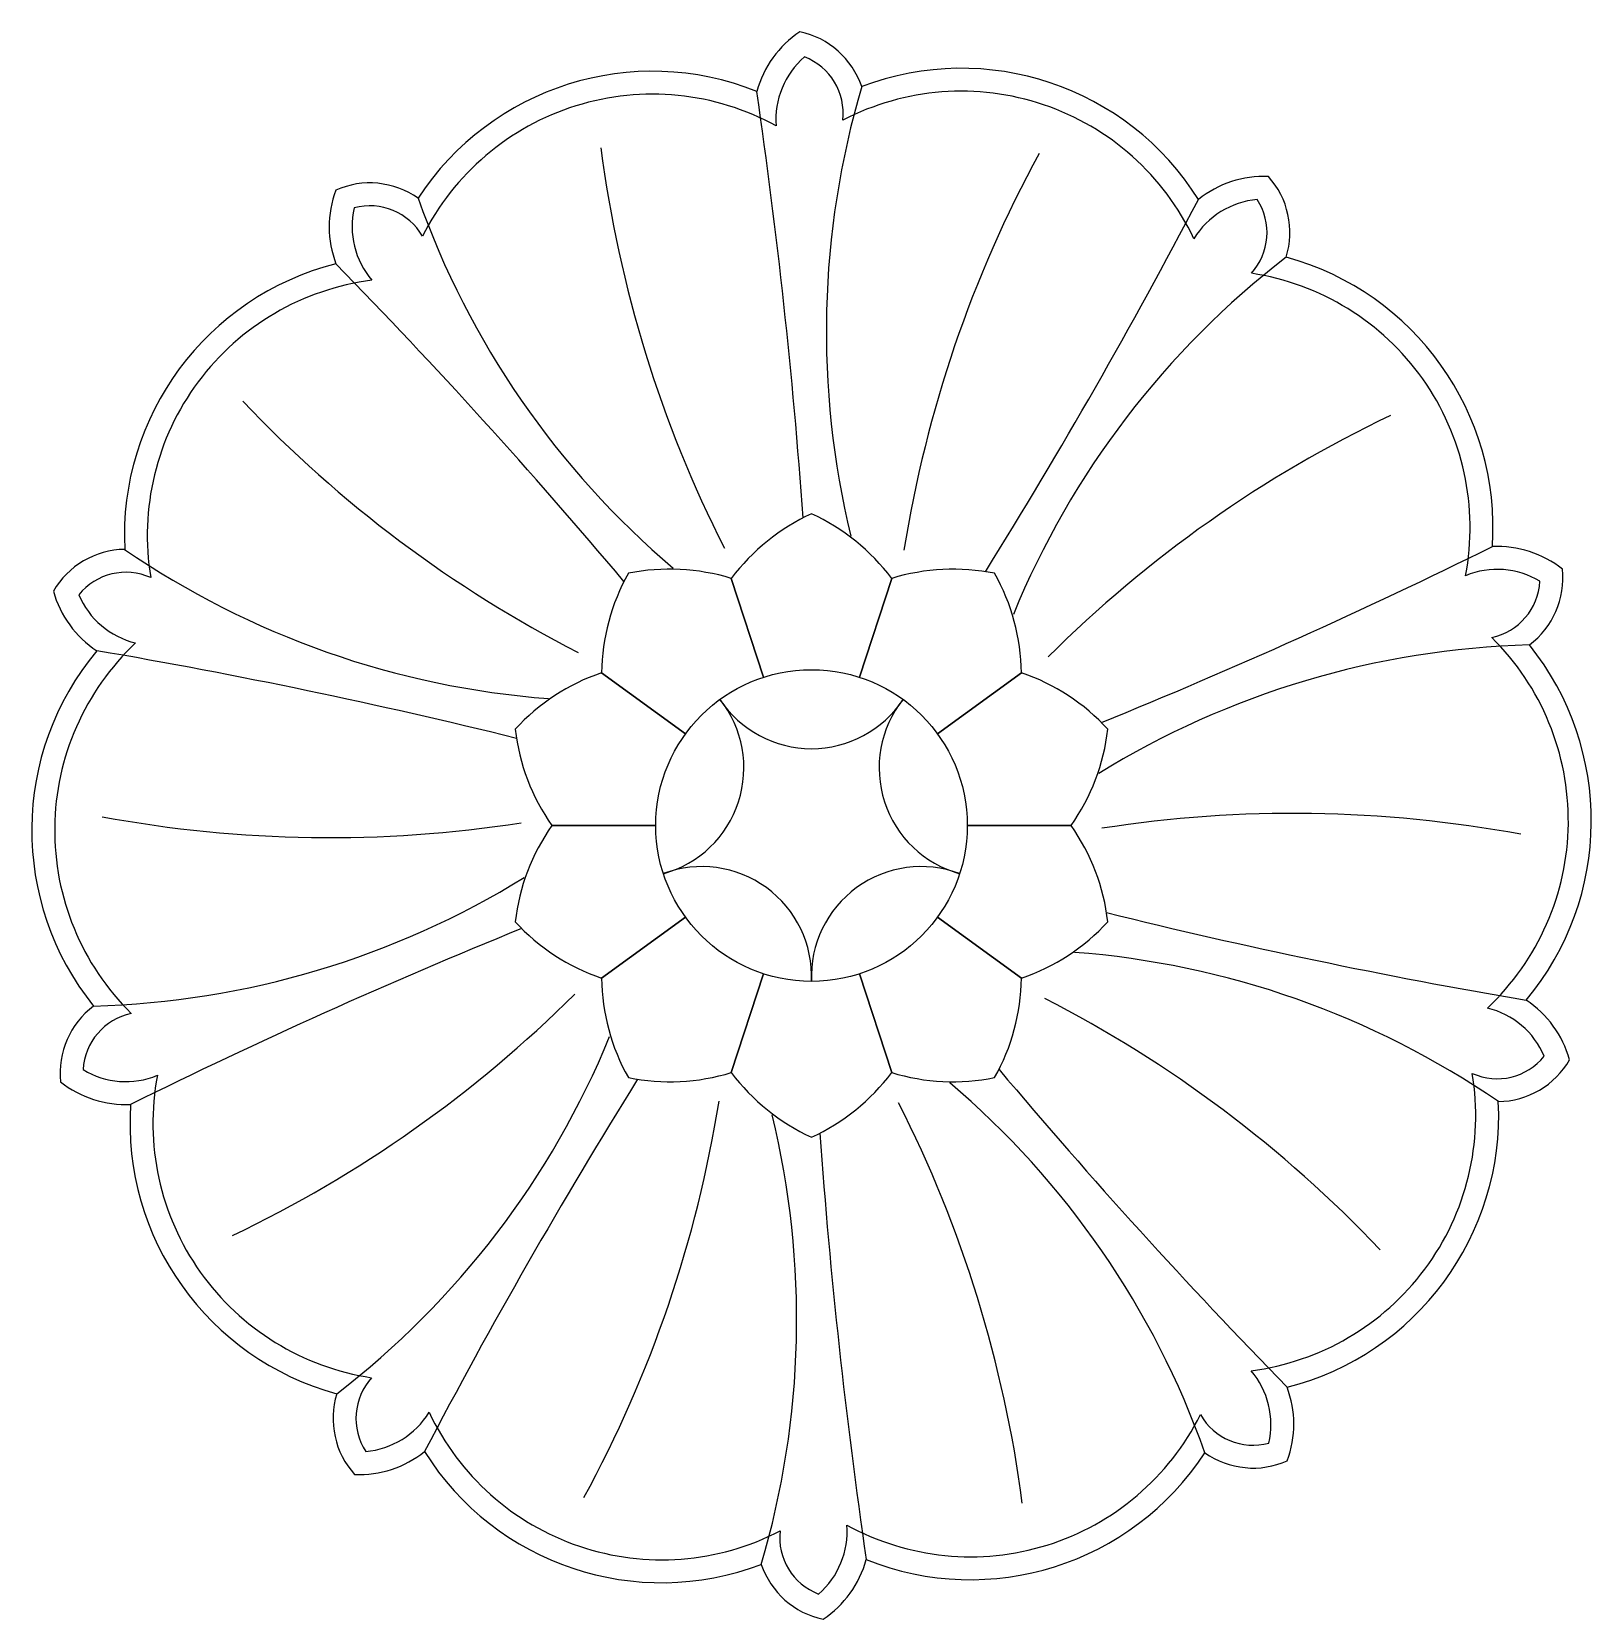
# Model space of a CAD drawing. Extents: x 109 to 409, y 167 to 472.
import ezdxf

# ---------------------------------------------------------------- set-up
doc = ezdxf.new("R2010")
doc.units = 0
doc.header["$LTSCALE"] = 10
doc.header["$MEASUREMENT"] = 0
doc.layers.add('3', color=3, linetype='CONTINUOUS')
doc.layers.add('4', color=4, linetype='CONTINUOUS')

msp = doc.modelspace()

# ---------------------------------------------------------------- linework, layer by layer
at = {"layer": '3'}
msp.add_lwpolyline([(399.58, 366.27, 0.239366), (385.29, 367.35, 0.425246), (344.08, 425.49, 0.339502), (345.23, 439.66, 0.239366), (333.03, 432.14, 0.425246), (265.51, 454.94, 0.339502), (258.12, 467.09, 0.239366), (252.67, 453.83, 0.425246), (184.64, 432.6, 0.339502), (171.52, 438.07, 0.239366), (174.91, 424.14, 0.425246), (132.35, 366.98, 0.339502), (118.52, 363.7, 0.239366), (129.45, 354.42, 0.425246), (128.62, 283.16, 0.339502), (119.35, 272.38, 0.239366), (133.65, 271.29, 0.425246), (174.86, 213.16, 0.339502), (173.71, 198.98, 0.239366), (185.91, 206.51, 0.425246), (253.42, 183.7, 0.339502), (260.82, 171.56, 0.239366), (266.27, 184.82, 0.425246), (334.29, 206.05, 0.339502), (347.42, 200.57, 0.239366), (344.03, 214.5, 0.425246), (386.58, 271.66, 0.339502), (400.42, 274.95, 0.239366), (389.49, 284.22, 0.425246), (390.32, 355.48, 0.339502)], format="xyb", close=True, dxfattribs=at)
for centre, start, end in [((455.66, 480.62), 187.4643, 206.8909), ((513, 334.49), 151.4643, 170.8909), ((323.38, 565.13), 223.4643, 242.8909), ((473.49, 182.58), 115.4643, 134.8909), ((166.7, 555.75), 259.4643, 278.8909), ((352.24, 82.89), 79.4643, 98.8909), ((45.44, 456.07), 295.4643, 314.8909), ((195.55, 73.52), 43.4643, 62.8909), ((5.94, 304.15), 331.4643, 350.8909), ((63.28, 158.03), 7.4643, 26.8909)]:
    msp.add_arc(centre, 238.76, start, end, dxfattribs=at)
at = {"layer": '4'}
msp.add_lwpolyline([(403.92, 368.61, 0.180604), (390.44, 372.95, 0.357474), (350.78, 428.57, 0.264527), (347.36, 444.11, 0.180604), (333.91, 439.69, 0.357474), (269.13, 461.38, 0.264527), (257.23, 471.93, 0.180604), (248.94, 460.46, 0.357474), (183.78, 439.93, 0.264527), (167.95, 441.47, 0.180604), (167.99, 427.31, 0.357474), (127.35, 372.41, 0.264527), (113.63, 364.35, 0.180604), (121.99, 352.92, 0.357474), (121.38, 284.61, 0.264527), (115.02, 270.03, 0.180604), (128.49, 265.69, 0.357474), (168.15, 210.07, 0.264527), (171.58, 194.54, 0.180604), (185.03, 198.95, 0.357474), (249.81, 177.26, 0.264527), (261.71, 166.71, 0.180604), (270, 178.19, 0.357474), (335.15, 198.72, 0.264527), (350.98, 197.18, 0.180604), (350.95, 211.33, 0.357474), (391.59, 266.24, 0.264527), (405.3, 274.3, 0.180604), (396.95, 285.73, 0.357474), (397.56, 354.04, 0.264527)], format="xyb", close=True, dxfattribs=at)
for points in [[(268.73, 347.82), (274.9, 366.82, 0.1255), (259.47, 379.25, 0.1255), (244.04, 366.82), (250.21, 347.82)], [(250.21, 347.82), (244.04, 366.82, 0.1255), (224.24, 367.81, 0.1255), (219.07, 348.68), (235.23, 336.94)], [(283.71, 336.94), (299.87, 348.68, 0.1255), (294.69, 367.81, 0.1255), (274.9, 366.82), (268.73, 347.82)], [(235.23, 336.94), (219.07, 348.68, 0.1255), (202.47, 337.84, 0.1255), (209.53, 319.32), (229.5, 319.32)], [(289.43, 319.32), (309.41, 319.32, 0.1255), (316.47, 337.84, 0.1255), (299.87, 348.68), (283.71, 336.94)], [(229.5, 319.32), (209.53, 319.32, 0.1255), (202.47, 300.8, 0.1255), (219.07, 289.97), (235.23, 301.71)], [(283.71, 301.71), (299.87, 289.97, 0.1255), (316.47, 300.8, 0.1255), (309.41, 319.32), (289.43, 319.32)], [(235.23, 301.71), (219.07, 289.97, 0.1255), (224.24, 270.84, 0.1255), (244.04, 271.83), (250.21, 290.82)], [(268.73, 290.82), (274.9, 271.83, 0.1255), (294.69, 270.84, 0.1255), (299.87, 289.97), (283.71, 301.71)], [(250.21, 290.82), (244.04, 271.83, 0.1255), (259.47, 259.39, 0.1255), (274.9, 271.83), (268.73, 290.82)]]:
    msp.add_lwpolyline(points, format="xyb", dxfattribs=at)
msp.add_circle((259.47, 319.32), 29.96, dxfattribs=at)
for centre, radius, start, end in [((428.58, 414.3), 166.26, 163.5482, 193.6834), ((-868.46, 297.29), 1129.25, 4.12262, 8.30773), ((340.46, 495.56), 166.26, 199.5482, 229.6834), ((-666, 964.48), 1129.25, 328.12262, 332.30773), ((-640.1, -361.48), 1129.25, 40.12262, 44.30773), ((452.11, 296.76), 166.26, 127.5482, 157.6834), ((221.4, 509.51), 166.26, 235.5482, 265.6834), ((-110.03, 1385.24), 1129.25, 292.12262, 296.30773), ((-68.13, -760.21), 1129.25, 76.12262, 80.30773), ((402.05, 187.84), 166.26, 91.5482, 121.6834), ((225.34, 330.41), 21.12, 285.4749, 38.5251), ((259.47, 355.21), 21.12, 213.4749, 326.5251), ((293.6, 330.41), 21.12, 141.4749, 254.5251), ((238.37, 290.29), 21.12, 357.4749, 110.5251), ((280.56, 290.29), 21.12, 69.4749, 182.5251), ((116.88, 450.81), 166.26, 271.5482, 301.6834), ((587.07, 1398.86), 1129.25, 256.12262, 260.30773), ((628.97, -746.6), 1129.25, 112.12262, 116.30773), ((297.54, 129.14), 166.26, 55.5482, 85.6834), ((66.83, 341.89), 166.26, 307.5482, 337.6834), ((1159.04, 1000.13), 1129.25, 220.12262, 224.30773), ((1184.93, -325.84), 1129.25, 148.12262, 152.30773), ((178.48, 143.09), 166.26, 19.5482, 49.6834), ((90.36, 224.35), 166.26, 343.5482, 13.6834), ((1387.4, 341.35), 1129.25, 184.12262, 188.30773)]:
    msp.add_arc(centre, radius, start, end, dxfattribs=at)

doc.saveas('drawing.dxf')
